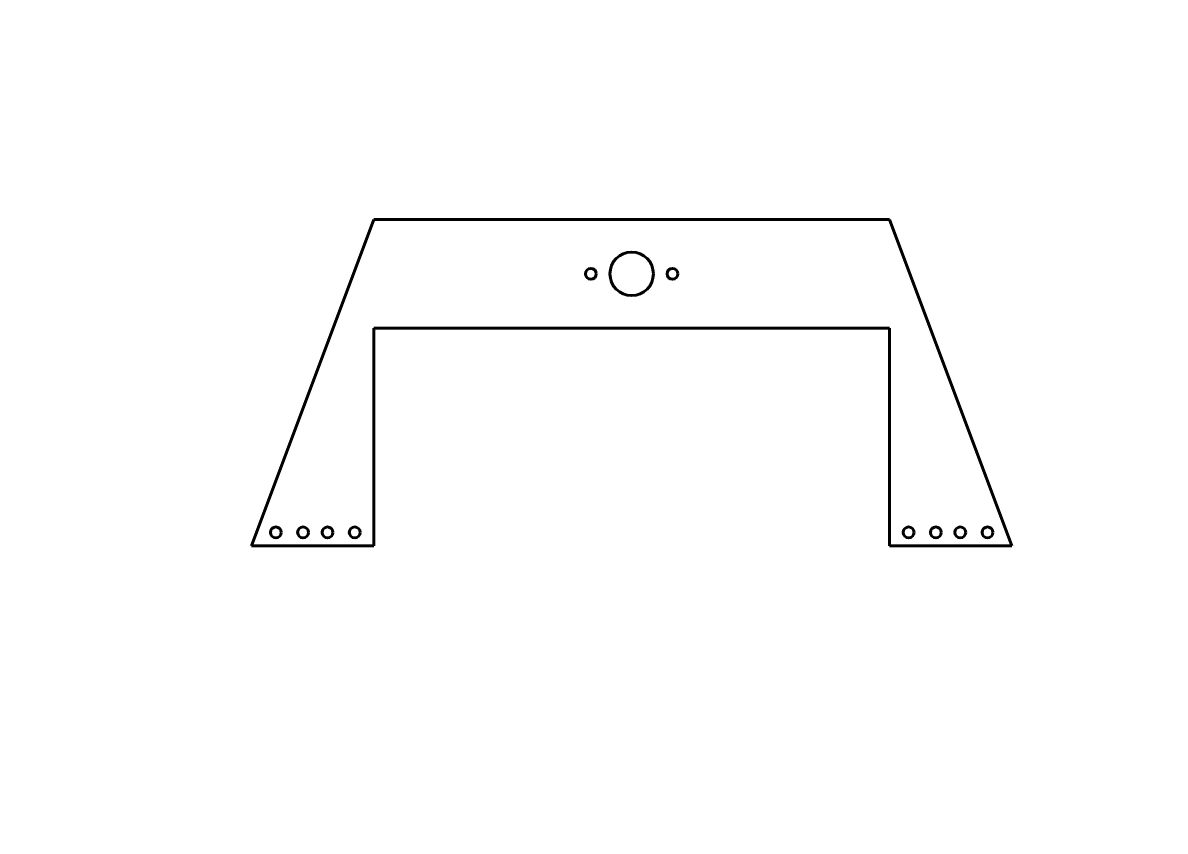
# Model space of a CAD drawing. Header units: millimetres. Extents: x 0 to 420, y 0 to 297.
import ezdxf

# ---------------------------------------------------------------- set-up
doc = ezdxf.new("R2010")
doc.units = ezdxf.units.MM
doc.linetypes.add('K5LT_BASIC', pattern=[0])
doc.layers.add('Системный слой', color=7, linetype='Continuous')

msp = doc.modelspace()

# ---------------------------------------------------------------- linework, layer by layer
at = {"layer": 'Системный слой', "color": 150, "linetype": 'K5LT_BASIC', "lineweight": 60, "true_color": 0x0080ff}
for p, q in [((129.02, 224.78), (84.02, 104.78)), ((134.02, 224.78), (129.02, 224.78)), ((136.85, 224.78), (134.02, 224.78)), ((310.85, 224.78), (136.85, 224.78)), ((313.68, 224.78), (310.85, 224.78)), ((318.68, 224.78), (313.68, 224.78)), ((318.68, 224.78), (363.68, 104.78)), ((129.02, 184.78), (134.02, 184.78)), ((129.02, 104.78), (129.02, 184.78)), ((134.02, 184.78), (136.85, 184.78)), ((136.85, 184.78), (310.85, 184.78)), ((310.85, 184.78), (313.68, 184.78)), ((313.68, 184.78), (318.68, 184.78)), ((318.68, 104.78), (318.68, 184.78)), ((84.02, 104.78), (129.02, 104.78)), ((363.68, 104.78), (318.68, 104.78))]:
    msp.add_line(p, q, dxfattribs=at)
for centre, radius in [((223.85, 204.78), 8), ((208.85, 204.78), 2), ((238.85, 204.78), 2), ((93.02, 109.78), 2), ((103.02, 109.78), 2), ((112.02, 109.78), 2), ((122.02, 109.78), 2), ((325.68, 109.78), 2), ((335.68, 109.78), 2), ((344.68, 109.78), 2), ((354.68, 109.78), 2)]:
    msp.add_circle(centre, radius, dxfattribs=at)

doc.saveas('drawing.dxf')
